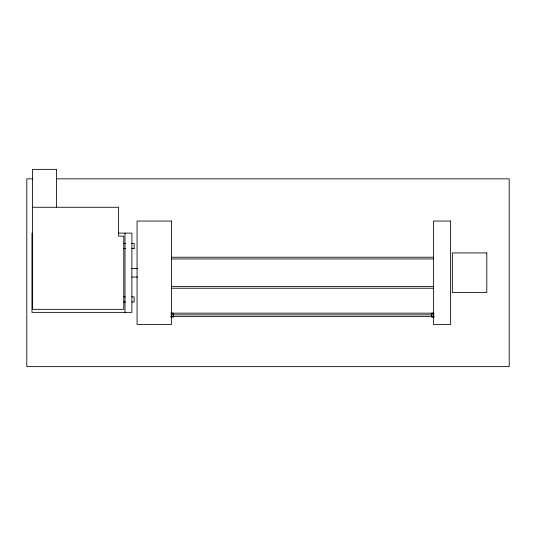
<?xml version="1.0" encoding="UTF-8"?>
<svg xmlns="http://www.w3.org/2000/svg" width="536" height="536" viewBox="0 0 536 536"><rect width="100%" height="100%" fill="white"/><g stroke="black" fill="none" stroke-linecap="round" stroke-linejoin="round"><path stroke-width="0.8" d="M56.582 207.271L56.595 169.369L32.475 169.369L32.475 309.346L123.783 309.346L123.783 236.128L118.617 236.128L118.617 207.271L32.475 207.271M32.663 178.843L26.8 178.843L26.8 366.631L509.2 366.631L509.2 178.843L56.95 178.843M118.356 233.113L131.896 233.113L131.896 312.361L31.966 312.361L31.966 233.113M123.783 243.451L125.377 243.451M131.735 243.451L134.121 243.451L134.121 248.61M123.783 248.617L125.377 248.617M131.735 248.617L134.121 248.617M171.52 257.233L433.396 257.233M171.52 258.955L433.396 258.955M131.749 268.429L137.591 268.429M131.749 277.045L137.591 277.045M171.52 286.519L433.396 286.519M171.52 288.241L433.396 288.241M123.783 296.857L125.377 296.857M131.735 296.857L134.121 296.857L134.121 302.016L131.735 302.029M123.783 302.029L125.377 302.029M170.89 314.86L434.019 314.86M170.89 316.582L173.242 316.582M431.674 316.582L434.019 316.582M170.89 316.622L434.019 316.622M170.89 317.191L173.242 317.191L173.242 313.158L170.89 313.151L434.019 313.165L431.674 313.151L431.674 317.185L434.019 317.191M125.002 233.113L125.002 312.361M171.52 221.053L137.062 221.053L137.062 324.421L171.52 324.421L171.52 221.053M450.622 221.053L433.396 221.053L433.396 324.421L450.622 324.421L450.622 221.053M486.802 252.925L452.344 252.925L452.344 292.549L486.802 292.549L486.802 252.925"/></g></svg>
